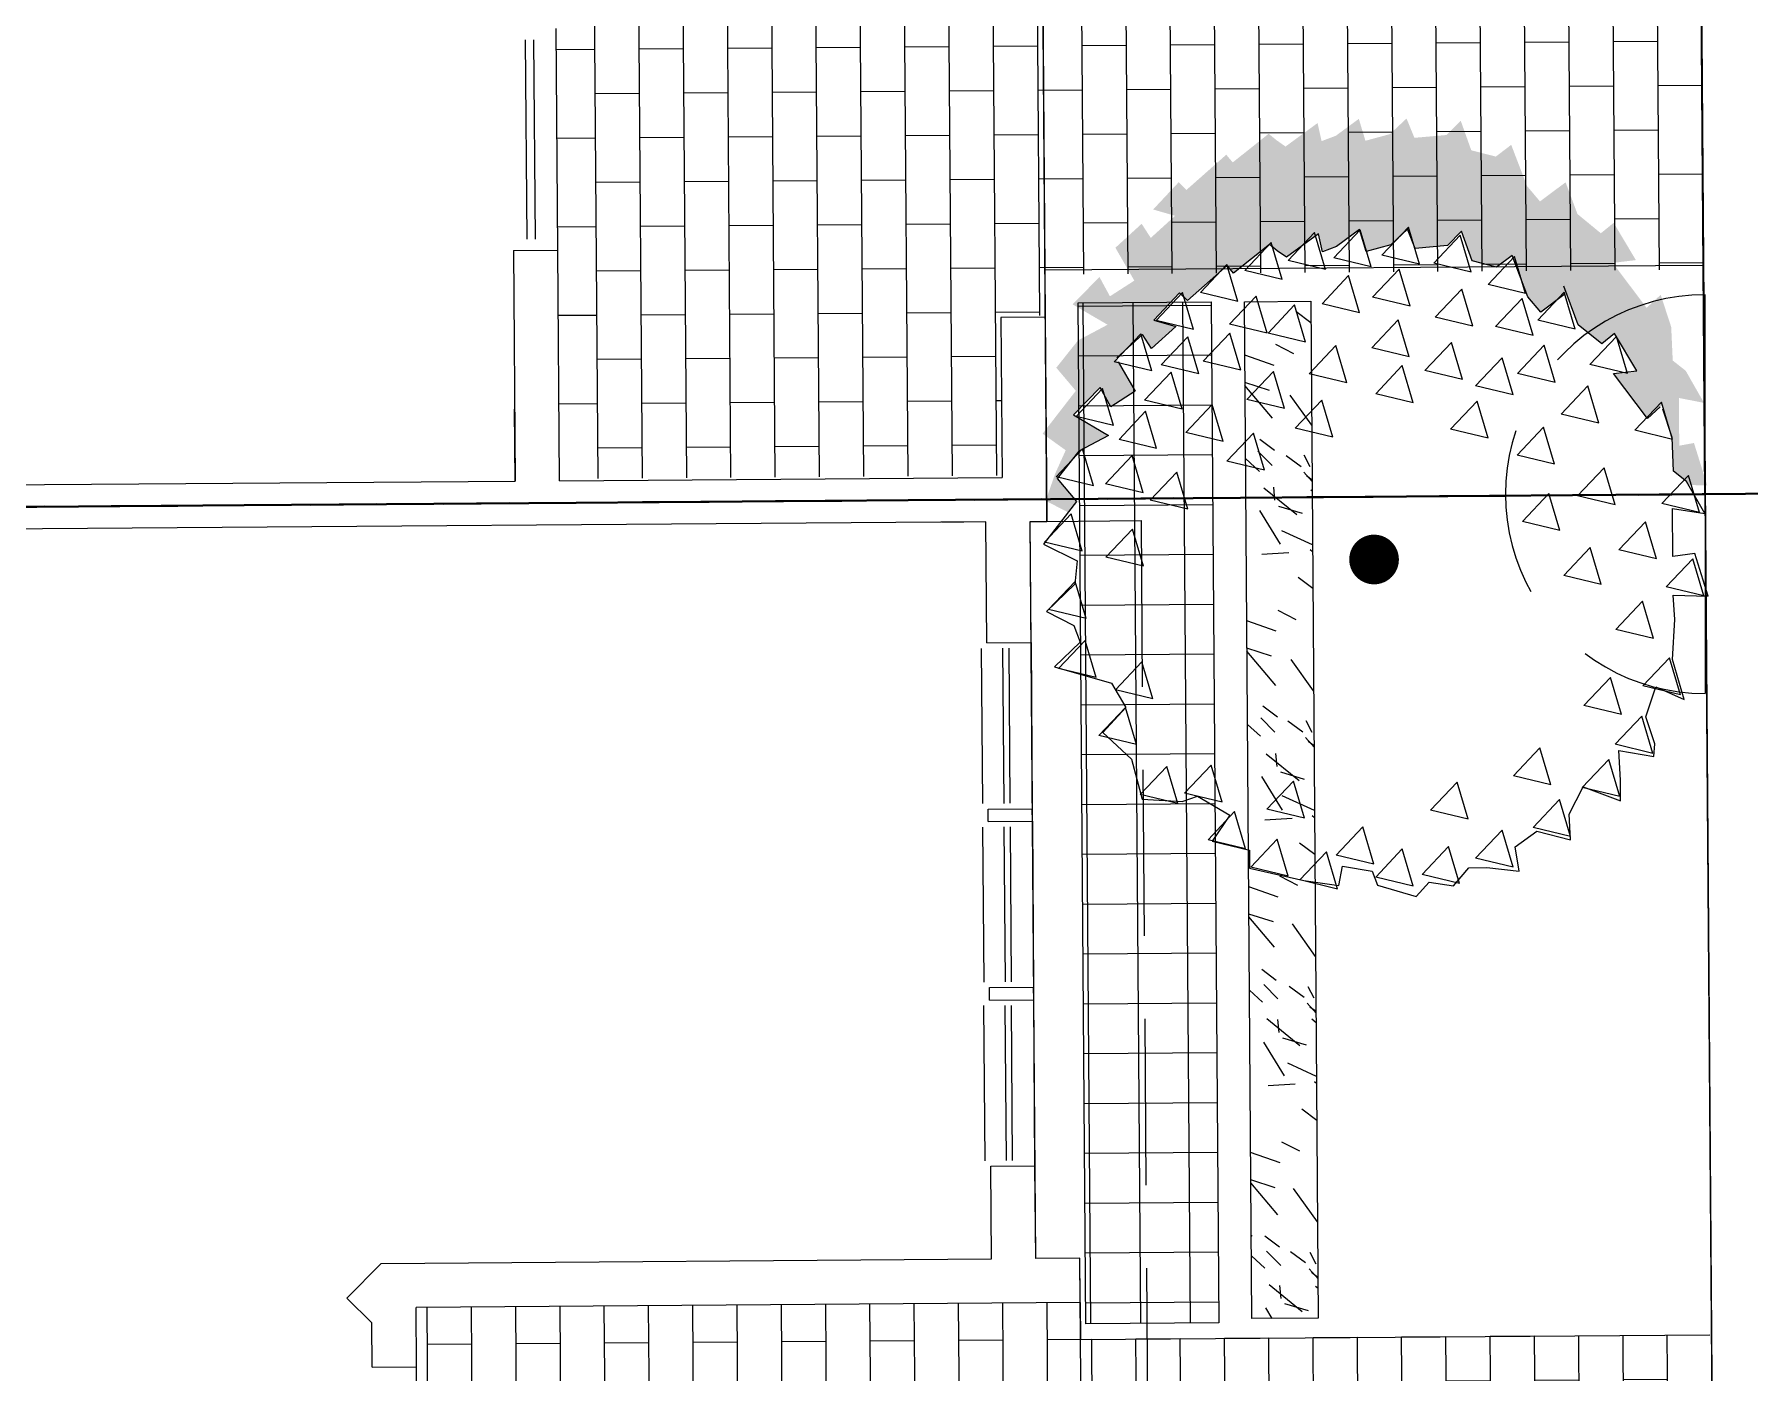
# Model space of a CAD drawing. Header units: feet. Extents: x 919634 to 928945, y 707022 to 708026.
# Drawn here: x 920301.33 to 920327.16, y 707341.37 to 707361.51 of the extents above; entities that cross this region are included whole.
import ezdxf

# ---------------------------------------------------------------- set-up
doc = ezdxf.new("R2010")
doc.units = ezdxf.units.FT
doc.header["$LTSCALE"] = 20
doc.header["$MEASUREMENT"] = 0
for name, pattern in [('HIDDEN2', [0.1875, 0.125, -0.0625]), ('Site Plan$0$HIDDEN2', [0.1875, 0.125, -0.0625]), ('Site Plan$0$PHANTOM2', [1.25, 0.625, -0.125, 0.125, -0.125, 0.125, -0.125])]:
    doc.linetypes.add(name, pattern=pattern)
for name, color, linetype in [('-u-site-utility clear zone', 252, 'HIDDEN2'), ('-u-site-xref', 7, 'Continuous'), ('LP-ANNO-LABL-SHRB', 2, 'Continuous'), ('Site Plan$0$-u-site-bldg_interior', 252, 'Continuous'), ('Site Plan$0$SP-BLDG-ROOF ABOVE', 4, 'Site Plan$0$HIDDEN2'), ('Site Plan$0$SP-LOT PAVERS', 254, 'Continuous'), ('x-Villa6-LP Block$0$L-002', 253, 'Continuous'), ('x-Villa6-LP Block$0$LK-TREE-013M', 253, 'Continuous'), ('x-Villa6-LP Block$0$LK-TREE-050M', 253, 'Continuous'), ('x-Villa6-LP Block$0$LK-TREE-TRNK', 253, 'Continuous'), ('x-Villa6-LP Block$0$LP-PATT-SHAR', 253, 'Continuous'), ('x-Villa6-LP Block$0$LP-SHAR-BRDR-CONT', 253, 'Continuous'), ('x-Villa6-LP Block$0$LP-TREE', 253, 'Continuous')]:
    doc.layers.add(name, color=color, linetype=linetype)
for name, color, linetype, lineweight in [('Site Plan$0$SP-LOT LINES', 252, 'Site Plan$0$PHANTOM2', 40), ('Site Plan$0$SP-SIDEWALK', 2, 'Continuous', 25), ('SP-BUILDING-FOOTPRINT', 1, 'Continuous', 25)]:
    doc.layers.add(name, color=color, linetype=linetype, lineweight=lineweight)
doc.layers.add('x-Villa6-LP Block$0$LK-TREE-SHAD', color=253, linetype='Continuous', plot=False)
doc.layers.get('-u-site-xref').off()

# ---------------------------------------------------------------- blocks, each defined once
blk = doc.blocks.new('Site Plan')
at = {"layer": 'Site Plan$0$SP-LOT PAVERS', "extrusion": (7.493688696399937e-08, 5.50406518350427e-10, 0.9999999999999972)}
h = blk.add_hatch(dxfattribs=at)
h.set_pattern_fill('AR-B816', color=256, scale=0.0833333333333333, angle=90.42714286982033)
h.set_pattern_definition([(90.42714286982026, (920326.6692385494, 707330.0721223492), (-0.6666481408316781, -0.004969986932764111), []), (180.4271428698204, (920326.6692385494, 707330.0721223492), (-0.6616781538989135, -0.6716181277644416), [0.6666666666666665, -0.6666666666666665])])
h.paths.add_polyline_path([(920316.5448588962, 707357.8948271677), (920316.5494402186, 707357.2803124691), (920315.8827920775, 707357.2753424827), (920315.9007136615, 707354.8714346304), (920309.2342321551, 707354.8217348693), (920309.1534837915, 707365.654767169), (920312.153386599, 707365.6771320074), (920312.1583565883, 707365.0104835693), (920315.8249213609, 707365.0378187945), (920315.8428868396, 707362.6317471673), (920316.5095072185, 707362.6367169475), (920316.5150389739, 707361.894716117), (920326.4314270946, 707361.9709112941), (920326.461247017, 707357.9710223444)])
at = {"layer": 'Site Plan$0$SP-LOT PAVERS', "extrusion": (7.493688696399937e-08, 5.504065183504281e-10, 0.9999999999999972)}
h = blk.add_hatch(dxfattribs=at)
h.set_pattern_fill('AR-B816', color=256, scale=0.0833333333333333, angle=90.42714286982033)
h.set_pattern_definition([(90.42714286982026, (920326.6106091854, 707337.9363596268), (-0.6666481408316781, -0.004969986932764111), []), (180.4271428698204, (920326.6106091854, 707337.9363596268), (-0.6616781538989135, -0.6716181277644416), [0.6666666666666665, -0.6666666666666665])])
h.paths.add_polyline_path([(920317.0810447135, 707341.8675976002), (920317.0769007452, 707342.4234479016), (920307.0772097949, 707342.3488983429), (920307.1212379101, 707336.4431964688), (920316.454280883, 707336.5127540891), (920316.4493108968, 707337.1794022305), (920317.1159590372, 707337.1843722168), (920317.1108646358, 707337.867708651), (920326.6106091854, 707337.9363596266), (920326.580789263, 707341.9362485762)])
at = {"layer": 'Site Plan$0$-u-site-bldg_interior', "extrusion": (7.493688696399936e-08, 5.504065183504201e-10, 0.9999999999999972)}
for p, q in [((920316.5097231298, 707362.6077560757, 1.831388283022461e-06), (920316.5496561298, 707357.2513515974, 1.831344028248818e-06)), ((920309.2085700331, 707358.2639185268, 2.380904843831895e-06), (920309.1837200985, 707361.597159231, 2.380932383166061e-06)), ((920308.7490069397, 707358.4271636959, 2.415253220215421e-06), (920308.7266419985, 707361.4270803296, 2.41527800561617e-06)), ((920308.8740034661, 707358.4280955684, 2.405885856736521e-06), (920308.8516385249, 707361.4280122023, 2.40591064213727e-06)), ((920308.5419218923, 707358.2589485398, 2.430864115716455e-06), (920309.2085700331, 707358.2639185268, 2.380904843831895e-06)), ((920308.5419218923, 707358.2589485398, 2.430864115716455e-06), (920308.5677999259, 707354.7878040102, 2.430835437016767e-06)), ((920309.2344480667, 707354.7927739971, 2.380876165132207e-06), (920309.2085700331, 707358.2639185268, 2.380904843831895e-06)), ((920316.5496561298, 707357.2513515974, 1.831344028248818e-06), (920315.8830079889, 707357.2463816104, 1.881303300142102e-06)), ((920315.8830079889, 707357.2463816104, 1.881303300142102e-06), (920315.9009295729, 707354.8424737583, 1.881283438983692e-06)), ((920316.5496561298, 707357.2513515974, 1.831344028248818e-06), (920316.5675779086, 707354.8474176007, 1.831324166874402e-06)), ((920308.5677999266, 707354.7878039181, 2.430835437016006e-06), (920308.5597242985, 707355.8710265716, 2.430844386633895e-06)), ((920316.5675779086, 707354.8474176007, 1.831324166874402e-06), (920316.572547909, 707354.1807676636, 1.831318658992728e-06)), ((920272.152163137, 707354.5163185281, 5.159859322170292e-06), (920308.5677999259, 707354.7878040102, 2.430835437016767e-06)), ((920309.2344480667, 707354.7927739971, 2.380876165132207e-06), (920315.9009295729, 707354.8424737583, 1.881283438983692e-06)), ((920315.6559282183, 707354.1739598353, 1.900011032218772e-06), (920274.1570824701, 707353.8645781564, 5.009975630878312e-06)), ((920314.9901569827, 707354.1689963859, 1.949904587956041e-06), (920315.3234689934, 707354.1714819391, 1.924925855423701e-06)), ((920315.6695157592, 707352.3513809019, 1.899995983526444e-06), (920315.6559282183, 707354.1739598353, 1.900011032218772e-06)), ((920316.3225762321, 707354.1789298214, 1.850051769843413e-06), (920316.5725477171, 707354.1807934056, 1.831318659205409e-06)), ((920316.3361639, 707352.3563508888, 1.850036711641885e-06), (920316.3225762321, 707354.1789298214, 1.850051769843413e-06)), ((920315.58680599, 707352.267428636, 1.906240204031932e-06), (920315.6042009442, 707349.9341601431, 1.906220926498016e-06)), ((920315.6695157592, 707352.3513809019, 1.899995983526444e-06), (920316.3361639, 707352.3563508888, 1.850036711641885e-06)), ((920315.9073205655, 707352.2698181322, 1.882220524309314e-06), (920315.9247155199, 707349.9365496393, 1.882201246775399e-06)), ((920315.9998966436, 707352.2705083042, 1.875282781347216e-06), (920316.0172915978, 707349.9372398114, 1.875263503813301e-06)), ((920316.3361639, 707352.3563508888, 1.850036711641885e-06), (920316.354801351, 707349.8564203607, 1.850016057141261e-06)), ((920315.6881532392, 707349.851450374, 1.899975326853535e-06), (920316.354801351, 707349.8564203607, 1.850016057141261e-06)), ((920315.689551048, 707349.6639555844, 1.899973777765988e-06), (920315.6881532392, 707349.851450374, 1.899975326853535e-06)), ((920316.3561991598, 707349.6689255711, 1.850014508053714e-06), (920316.354801351, 707349.8564203607, 1.850016057141261e-06)), ((920315.6068412497, 707349.5800033181, 1.90621800044376e-06), (920315.624236204, 707347.2467348253, 1.906198722909845e-06)), ((920315.689551019, 707349.6639555842, 1.899973779938274e-06), (920316.3561991598, 707349.6689255711, 1.850014508053714e-06)), ((920315.9273558254, 707349.5823928145, 1.882198320721143e-06), (920315.9447507797, 707347.2491243216, 1.882179043187228e-06)), ((920316.0199319033, 707349.5830829865, 1.875260577759045e-06), (920316.0373268576, 707347.2498144937, 1.87524130022513e-06)), ((920316.3561991598, 707349.6689255711, 1.850014508053714e-06), (920316.3748366107, 707347.168995043, 1.84999385355309e-06)), ((920315.708188499, 707347.1640250563, 1.899953123265364e-06), (920316.3748366107, 707347.168995043, 1.84999385355309e-06)), ((920315.7095863079, 707346.9765302667, 1.899951574177817e-06), (920315.708188499, 707347.1640250563, 1.899953123265364e-06)), ((920316.3762344196, 707346.9815002534, 1.849992304465543e-06), (920316.3748366107, 707347.168995043, 1.84999385355309e-06)), ((920315.6442714639, 707344.5593095076, 1.906176519321674e-06), (920315.6268765095, 707346.8925780004, 1.906195796855589e-06)), ((920315.7095863079, 707346.9765302667, 1.899951574177817e-06), (920316.3762344196, 707346.9815002534, 1.849992304465543e-06)), ((920315.9647860395, 707344.5616990039, 1.882156839599057e-06), (920315.9473910852, 707346.8949674967, 1.882176117132972e-06)), ((920316.0573621175, 707344.562389176, 1.875219096636959e-06), (920316.0399671631, 707346.8956576688, 1.875238374170874e-06)), ((920316.3948718706, 707344.4815697253, 1.849971649964918e-06), (920316.3762344196, 707346.9815002534, 1.849992304465543e-06)), ((920315.7282237299, 707344.4765997384, 1.899930921849478e-06), (920316.3948718706, 707344.4815697253, 1.849971649964918e-06)), ((920315.738634458, 707343.0801560817, 1.899919385978091e-06), (920315.7282237299, 707344.4765997384, 1.899930921849478e-06)), ((920316.4052826201, 707343.0851260587, 1.849960112505673e-06), (920316.3948718706, 707344.4815697253, 1.849971649964918e-06)), ((920306.5513328353, 707343.0116630249, 2.588424868211206e-06), (920306.0354072016, 707342.4879869656, 2.627374963820885e-06)), ((920306.5513328353, 707343.0116630249, 2.588424868211206e-06), (920315.738634458, 707343.0801560817, 1.899919385978091e-06)), ((920317.0719307609, 707343.0900960456, 1.800000840621113e-06), (920316.4052826201, 707343.0851260587, 1.849960112505673e-06)), ((920317.0769007478, 707342.4234479015, 1.799995332754253e-06), (920317.0719307609, 707343.0900960456, 1.800000840621113e-06)), ((920306.4122555675, 707342.1167159696, 2.599339470395384e-06), (920306.0354072016, 707342.4879869656, 2.627374963820885e-06)), ((920316.410252607, 707342.4184779279, 1.849954604638923e-06), (920307.0772097975, 707342.3488983432, 2.549382075737618e-06)), ((920307.0838669854, 707341.4559378644, 2.549374698071496e-06), (920307.0772097975, 707342.3488983432, 2.549382075737618e-06)), ((920317.0769007478, 707342.4234479015, 1.799995332754253e-06), (920316.4102526071, 707342.4184779146, 1.849954604638813e-06)), ((920306.4172188444, 707341.4509678775, 2.59933396996478e-06), (920306.4122555675, 707342.1167159696, 2.599339470395384e-06)), ((920306.4172188444, 707341.4509678775, 2.59933396996478e-06), (920307.0838669854, 707341.4559378644, 2.549374698071496e-06)), ((920307.10871692, 707338.1226971602, 2.54934715873733e-06), (920307.0838669854, 707341.4559378644, 2.549374698071496e-06))]:
    blk.add_line(p, q, dxfattribs=at)
at = {"layer": 'Site Plan$0$SP-BLDG-ROOF ABOVE', "extrusion": (7.493688696399936e-08, 5.504065183504201e-10, 0.9999999999999972)}
for p, q in [((920316.5725477171, 707354.1807934056, 1.831318659205409e-06), (920317.9910907127, 707354.1913689098, 1.725011642262641e-06)), ((920317.9910907127, 707354.1913689098, 1.725011642262641e-06), (920318.1277653422, 707335.8585465298, 1.724860175937064e-06))]:
    blk.add_line(p, q, dxfattribs=at)
at = {"layer": 'Site Plan$0$SP-LOT LINES', "ltscale": 0.4, "extrusion": (7.493688696399936e-08, 5.504065183504201e-10, 0.9999999999999972)}
for p, q in [((920349.4866251502, 707354.7595192994), (920259.4883310668, 707354.0885651361, 7.152791248145355e-06)), ((920259.4883310685, 707354.0885649058, 7.152791248143453e-06), (920349.4866251518, 707354.7595190691))]:
    blk.add_line(p, q, dxfattribs=at)
at = {"layer": 'Site Plan$0$SP-SIDEWALK'}
for p, q in [((920326.4816472684, 707354.5891189378), (920326.3840980866, 707367.7970920453)), ((920326.4816472684, 707354.5891189373), (920326.6567563195, 707330.8796874718))]:
    blk.add_line(p, q, dxfattribs=at)
at = {"layer": 'Site Plan$0$SP-SIDEWALK', "extrusion": (7.493688696399936e-08, 5.504065183504201e-10, 0.9999999999999972)}
for p, q in [((920316.5438831704, 707357.9643882524, 1.831384175839196e-06), (920326.4427583751, 707358.035923778, 1.089553909927149e-06)), ((920317.0769007478, 707342.4234479015, 1.799995332754253e-06), (920317.0810447169, 707341.8675974957, 1.799990740301612e-06)), ((920317.081501829, 707341.8676009035, 1.799956483869513e-06), (920326.5573081538, 707341.936079074, 1.089831365581255e-06))]:
    blk.add_line(p, q, dxfattribs=at)
for points, elevation in [([(920325.7771097631, 707449.5854003795), (920326.6244925394, 707335.9218917928)], 0.06935573359253804), ([(920325.7790411514, 707449.5854147783), (920326.6264239277, 707335.9219061916)], 0.06935682263865392)]:
    blk.add_lwpolyline(points, dxfattribs=dict(at, elevation=elevation))
blk = doc.blocks.new('x-Villa6-LP Block$0$TREE-EVGR-001')
at = {"layer": 'x-Villa6-LP Block$0$LK-TREE-SHAD'}
blk.add_hatch(color=256, dxfattribs=at).paths.add_polyline_path([(0.1089706438699523, -0.4757895270687129), (0.1079324849648344, -0.5039278319806328), (0.1722425849569049, -0.4844509835266706), (0.1683450062939187, -0.4621619195394686), (0.2404502679496829, -0.4621619195394686), (0.2326551019482395, -0.5000324628521611), (0.2813748786129224, -0.4727648733296661), (0.29696520194031, -0.4532880220641289), (0.3476337679364576, -0.4513403360940913), (0.396264019304823, -0.4358758569983934), (0.3768656295975177, -0.4143343223446152), (0.4450733125903241, -0.3636945124281112), (0.4489708955910316, -0.3987528430191389), (0.5054858295816587, -0.3656421955865525), (0.4898955019165214, -0.3461653471325974), (0.5191273679153312, -0.3111070165415697), (0.5672549638759108, -0.2934702439136743), (0.5386152742434547, -0.2546241515265422), (0.5620007679100354, -0.2351473002610049), (0.624362074232863, -0.2117750798669817), (0.6068229572362327, -0.1884028594729728), (0.6165669125691693, -0.1513968457234967), (0.6613891018953666, -0.1358153635864312), (0.6399524018980287, -0.1143908291624314), (0.6360548188972928, -0.06569870240437581), (0.6652866848961025, -0.0540125922073571), (0.6419011912295218, -0.02869268865489971), (0.6321572402343065, 0.008313327906165568), (0.6652866848961025, 0.01805175213314669), (0.6399524018980287, 0.05311008272417439), (0.6321572402343065, 0.07453461714816001), (0.6594403125638735, 0.08037767224666226), (0.624362074232863, 0.1290697990047249), (0.6341060295657996, 0.1427035923601849), (0.6438499848987362, 0.1543897025571965), (0.600976584904032, 0.2089248844137614), (0.6126693295684618, 0.2186633086407426), (0.5600519742407926, 0.2790415455958168), (0.5717447189052223, 0.2907276557928284), (0.5308201125797325, 0.329681355512335), (0.5210761572468243, 0.2965707108913307), (0.4879467125850283, 0.3335767246408068), (0.5093834125823946, 0.3472105208078489), (0.4734964548200651, 0.3870622876876126), (0.4236366125929578, 0.3588966310048534), (0.4002511232641268, 0.3959026447543295), (0.4294829849251585, 0.4114841268913949), (0.3885583742619474, 0.4523855097693499), (0.3573777232693942, 0.3997980166943904), (0.3339922296028135, 0.4445947715123992), (0.2930676232773237, 0.4777054161333965), (0.2579893849463133, 0.448490140640871), (0.1936792849542428, 0.4991299505573892), (0.1683450062939187, 0.4644221308886216), (0.1332667679629083, 0.4805573219530999), (0.09234215729966877, 0.4952345814289103), (0.07460491585158024, 0.4613917906249796), (0.0909893849463117, 0.448490140640871), (0.1260676232773221, 0.4777054161333965), (0.1669922296028119, 0.4445947715123992), (0.1903777232693926, 0.3997980166943904), (0.2215583742619458, 0.4523855097693499), (0.2624829849251853, 0.4114841268913949), (0.2332511232641252, 0.3959026447543295), (0.2566366125929562, 0.3588966310048534), (0.3064964548200635, 0.3870622876876126), (0.342383412582393, 0.3472105208078489), (0.3209467125850267, 0.3335767246408068), (0.3540761572468227, 0.2965707108913307), (0.3638201125797593, 0.329681355512335), (0.4047447189052207, 0.2907276557928284), (0.3930519742408194, 0.2790415455958168), (0.4456693295684602, 0.2186633086407426), (0.4339765849040305, 0.2089248844137614), (0.4768499848987346, 0.1543897025571965), (0.4671060295657981, 0.1427035923601849), (0.4573620742328615, 0.1290697990047249), (0.4924403125638719, 0.08037767224666226), (0.4651572402343049, 0.07453461714816001), (0.4729524018980271, 0.05311008272417439), (0.498286684896101, 0.01805175213314669), (0.4651572402343049, 0.008313327906165568), (0.4749011912295202, -0.02869268865489971), (0.498286684896101, -0.0540125922073571), (0.4690548188972912, -0.06569870240437581), (0.4729524018980271, -0.1143908291624314), (0.494389101895365, -0.1358153635864312), (0.4495669125691677, -0.1513968457234967), (0.4398229572362311, -0.1884028594729728), (0.4573620742328615, -0.2117750798669817), (0.3950007679100338, -0.2351473002610049), (0.3716152742434531, -0.2546241515265422), (0.4002549638759092, -0.2934702439136743), (0.3521273679153296, -0.3111070165415697), (0.3228955019165198, -0.3461653471325974), (0.3384858295816571, -0.3656421955865525), (0.2819708955910301, -0.3987528430191389), (0.2780733125903225, -0.3636945124281112), (0.2098656295975161, -0.4143343223446152), (0.2292640193048214, -0.4358758569983934), (0.1806337679364844, -0.4513403360940913), (0.1299652019403084, -0.4532880220641289), (0.1143748786128924, -0.4727648733296661)])
at = {"layer": 'x-Villa6-LP Block$0$LK-TREE-013M'}
for p, q in [((0.01608767338453276, 0.4409001615718182), (0.03011885881846865, 0.4975208610826485)), ((0.07213823025793431, 0.4570591482962385), (0.03011885881846865, 0.4975208610826485)), ((-0.1749471218505789, 0.4208986820327283), (-0.160915936416643, 0.4775193815435586)), ((-0.1188965649771774, 0.4370576687571415), (-0.160915936416643, 0.4775193815435586)), ((-0.08579755074086393, 0.4354452148689205), (-0.07176636530692804, 0.4920659143797508)), ((-0.02974699386746238, 0.4516042015933337), (-0.07176636530692804, 0.4920659143797508)), ((0.1143341395054449, 0.4227169976003609), (0.1283653249393808, 0.4793376971111911)), ((0.1703846963788465, 0.4388759843247811), (0.1283653249393808, 0.4793376971111911)), ((-0.08579755074086393, 0.4354452148689205), (-0.02974699386746238, 0.4516042015933337)), ((0.01608767338453276, 0.4409001615718182), (0.07213823025793431, 0.4570591482962385)), ((0.205303089617388, 0.3918056246554613), (0.2193342750513523, 0.4484263241662916)), ((0.2613536464907895, 0.4079646113798816), (0.2193342750513523, 0.4484263241662916)), ((-0.2768323459759756, 0.3608942434154443), (-0.2628011605420113, 0.4175149429262746)), ((-0.2207817891025741, 0.3770532301398575), (-0.2628011605420113, 0.4175149429262746)), ((-0.1749471218505789, 0.4208986820327283), (-0.1188965649771774, 0.4370576687571415)), ((0.1143341395054449, 0.4227169976003609), (0.1703846963788465, 0.4388759843247811)), ((-0.207695943890883, 0.3354378171734425), (-0.1936647584569471, 0.3920585166842798)), ((-0.1516453870174814, 0.3515968038978627), (-0.1936647584569471, 0.3920585166842798)), ((-0.007564253644574137, 0.3481660261468846), (0.006466931789361752, 0.4047867256577149)), ((0.04848630322882741, 0.3643250128713049), (0.006466931789361752, 0.4047867256577149)), ((0.1034178654920197, 0.3481660261468846), (0.1174490509259556, 0.4047867256577149)), ((0.1594684223653928, 0.3643250128713049), (0.1174490509259556, 0.4047867256577149)), ((0.205303089617388, 0.3918056246554613), (0.2613536464907895, 0.4079646113798816)), ((0.2871751447181623, 0.3336195016058099), (0.3012063301520982, 0.3902402011166473)), ((0.3432257015915638, 0.3497784883302302), (0.3012063301520982, 0.3902402011166473)), ((-0.2768323459759756, 0.3608942434154443), (-0.2207817891025741, 0.3770532301398575)), ((-0.007564253644574137, 0.3481660261468846), (0.04848630322882741, 0.3643250128713049)), ((0.1034178654920197, 0.3481660261468846), (0.1594684223653928, 0.3643250128713049)), ((0.1701956033239185, 0.3271660389251565), (0.1842267887578544, 0.3837867384359868)), ((0.22624616019732, 0.3433250256495768), (0.1842267887578544, 0.3837867384359868)), ((-0.3659819170856906, 0.2990714892305277), (-0.3519507316517547, 0.355692188741358)), ((-0.3099313602122891, 0.3152304759549409), (-0.3519507316517547, 0.355692188741358)), ((-0.207695943890883, 0.3354378171734425), (-0.1516453870174814, 0.3515968038978627)), ((0.07794655946065632, 0.2808883252590633), (0.0919777448945922, 0.3375090247699006)), ((0.1339971163340579, 0.2970473119834764), (0.0919777448945922, 0.3375090247699006)), ((0.1701956033239185, 0.3271660389251565), (0.22624616019732, 0.3433250256495768)), ((0.2289550166464949, 0.2881615875296006), (0.2429862020804592, 0.3447822870404309)), ((0.2850055735198964, 0.3043205742540209), (0.2429862020804592, 0.3447822870404309)), ((0.2871751447181623, 0.3336195016058099), (0.3432257015915638, 0.3497784883302302)), ((-0.3659819170856906, 0.2990714892305277), (-0.3099313602122891, 0.3152304759549409)), ((0.2823669751465161, 0.262489606945266), (0.2963981605804804, 0.3191103064560963)), ((0.3384175320199176, 0.2786485936696792), (0.2963981605804804, 0.3191103064560963)), ((0.3490340307942859, 0.2699784235581433), (0.3630652162282217, 0.3265991230689735)), ((0.4050845876676874, 0.2861374102825565), (0.3630652162282217, 0.3265991230689735)), ((-0.3647756345556559, 0.2323072228889984), (-0.35074444912172, 0.2889279223998358)), ((-0.3087250776822543, 0.2484662096134116), (-0.35074444912172, 0.2889279223998358)), ((0.07794655946065632, 0.2808883252590633), (0.1339971163340579, 0.2970473119834764)), ((0.2289550166464949, 0.2881615875296006), (0.2850055735198964, 0.3043205742540209)), ((0.3490340307942859, 0.2699784235581433), (0.4050845876676874, 0.2861374102825565)), ((0.179831783586053, 0.2263388333446841), (0.1938629690199889, 0.2829595328555143)), ((0.2358823404594546, 0.2424978200691044), (0.1938629690199889, 0.2829595328555143)), ((0.2823669751465161, 0.262489606945266), (0.3384175320199176, 0.2786485936696792)), ((0.3908797478457871, 0.2027007226703148), (0.4049109332797229, 0.2593214221811593)), ((0.4469303047191886, 0.2188597093947351), (0.4049109332797229, 0.2593214221811593)), ((-0.4351183191707548, 0.1972457676722996), (-0.4210871337368189, 0.2538664671831299)), ((-0.3790677622973817, 0.2134047543967128), (-0.4210871337368189, 0.2538664671831299)), ((-0.3647756345556559, 0.2323072228889984), (-0.3087250776822543, 0.2484662096134116)), ((0.179831783586053, 0.2263388333446841), (0.2358823404594546, 0.2424978200691044)), ((0.2871751447181623, 0.1990640832399322), (0.3012063301520982, 0.2556847827507625)), ((0.3432257015915638, 0.2152230699643525), (0.3012063301520982, 0.2556847827507625)), ((-0.4351183191707548, 0.1972457676722996), (-0.3790677622973817, 0.2134047543967128)), ((0.1361666875323237, 0.1645160791597675), (0.1501978729662596, 0.2211367786705978)), ((0.1922172444057253, 0.1806750658841807), (0.1501978729662596, 0.2211367786705978)), ((0.2871751447181623, 0.1990640832399322), (0.3432257015915638, 0.2152230699643525)), ((0.3427669659111814, 0.1590072464141628), (0.3567981513451173, 0.2156279459250001)), ((0.3988175227845829, 0.175166233138583), (0.3567981513451173, 0.2156279459250001)), ((0.3908797478457871, 0.2027007226703148), (0.4469303047191886, 0.2188597093947351)), ((-0.4769470063782535, 0.133136656281394), (-0.4629158209443176, 0.1897573557922243)), ((-0.4208964495048519, 0.1492956430058143), (-0.4629158209443176, 0.1897573557922243)), ((0.2289550166464949, 0.1336046979197505), (0.2429862020804592, 0.1902253974305808)), ((0.2850055735198964, 0.1497636846441637), (0.2429862020804592, 0.1902253974305808)), ((0.4236285698860911, 0.1354230134873831), (0.437659755320027, 0.1920437129982133)), ((0.4796791267594926, 0.1515820002117962), (0.437659755320027, 0.1920437129982133)), ((-0.3896338441147975, 0.1081482716777487), (-0.3756026586808616, 0.1647689711885789)), ((-0.333583287241396, 0.1243072584021689), (-0.3756026586808616, 0.1647689711885789)), ((0.1361666875323237, 0.1645160791597675), (0.1922172444057253, 0.1806750658841807)), ((0.3290208617696635, 0.1008750011120867), (0.3430520472035994, 0.1574957006229312)), ((0.3427669659111814, 0.1590072464141628), (0.3988175227845829, 0.175166233138583)), ((0.385071418643065, 0.117033987836507), (0.3430520472035994, 0.1574957006229312)), ((-0.4769470063782535, 0.133136656281394), (-0.4208964495048519, 0.1492956430058143)), ((0.2289550166464949, 0.1336046979197505), (0.2850055735198964, 0.1497636846441637)), ((0.4236285698860911, 0.1354230134873831), (0.4796791267594926, 0.1515820002117962)), ((-0.4969772052469068, 0.05905372646627427), (-0.4829460198129709, 0.1156744259771045)), ((-0.4409266483735053, 0.07521271319068745), (-0.4829460198129709, 0.1156744259771045)), ((-0.3896338441147975, 0.1081482716777487), (-0.333583287241396, 0.1243072584021689)), ((0.1852899205927656, 0.06087204203390684), (0.1993211060267015, 0.1174927415447371)), ((0.2413404774661672, 0.07703102875832002), (0.1993211060267015, 0.1174927415447371)), ((0.3290208617696635, 0.1008750011120867), (0.385071418643065, 0.117033987836507)), ((0.4381836019040009, 0.06996362816719426), (0.4522147873379367, 0.1265843276780316)), ((0.4942341587774024, 0.08612261489160744), (0.4522147873379367, 0.1265843276780316)), ((0.2671619756935399, 0.03905224692717013), (0.2811931611274758, 0.0956729464380146)), ((0.3232125325669415, 0.05521123365159042), (0.2811931611274758, 0.0956729464380146)), ((0.4381836019040009, 0.06996362816719426), (0.4942341587774024, 0.08612261489160744)), ((-0.4969772052469068, 0.05905372646627427), (-0.4409266483735053, 0.07521271319068745)), ((-0.4596898562604395, 0.003783748969567569), (-0.4456586708265036, 0.06040444848039783)), ((-0.4036392993870379, 0.01994273569398075), (-0.4456586708265036, 0.06040444848039783)), ((0.1852899205927656, 0.06087204203390684), (0.2413404774661672, 0.07703102875832002)), ((0.2671619756935399, 0.03905224692717013), (0.3232125325669415, 0.05521123365159042)), ((0.3726859578233928, 0.0190507673880802), (0.3867171432573286, 0.07567146689891047)), ((0.4287365146967943, 0.03520975411250049), (0.3867171432573286, 0.07567146689891047)), ((0.4418223599084854, 0.0008676034166228419), (0.4558535453424213, 0.05748830292745311)), ((0.4978729167818869, 0.01702659014103602), (0.4558535453424213, 0.05748830292745311)), ((0.3726859578233928, 0.0190507673880802), (0.4287365146967943, 0.03520975411250049)), ((-0.4933384472424223, -0.05550020406539602), (-0.4793072618084864, 0.001120495445434244)), ((-0.4372878903690207, -0.03934121734097573), (-0.4793072618084864, 0.001120495445434244)), ((-0.4596898562604395, 0.003783748969567569), (-0.4036392993870379, 0.01994273569398075)), ((0.3053689347405566, -0.05550020406539602), (0.3194001201744925, 0.001120495445434244)), ((0.3614194916139581, -0.03934121734097573), (0.3194001201744925, 0.001120495445434244)), ((0.4418223599084854, 0.0008676034166228419), (0.4978729167818869, 0.01702659014103602)), ((0.236232532655464, -0.06095515076829372), (0.2502637180893998, -0.004334451257463456)), ((0.2922830895288655, -0.04479616404388054), (0.2502637180893998, -0.004334451257463456)), ((0.3817828528345899, -0.05731851963302859), (0.3958140382685258, -0.0006978201221983227)), ((0.4378334097079914, -0.0411595329086083), (0.3958140382685258, -0.0006978201221983227)), ((0.4454611179129699, -0.07186505246922081), (0.4594923033469058, -0.01524435295839055)), ((0.5015116747863715, -0.05570606574480053), (0.4594923033469058, -0.01524435295839055)), ((-0.4933384472424223, -0.05550020406539602), (-0.4372878903690207, -0.03934121734097573)), ((0.236232532655464, -0.06095515076829372), (0.2922830895288655, -0.04479616404388054)), ((0.3053689347405566, -0.05550020406539602), (0.3614194916139581, -0.03934121734097573)), ((0.3817828528345899, -0.05731851963302859), (0.4378334097079914, -0.0411595329086083)), ((-0.4898898862905128, -0.1255692016943044), (-0.4758587008565769, -0.06894850218347415)), ((-0.4338393294171112, -0.1094102149698841), (-0.4758587008565769, -0.06894850218347415)), ((0.4454611179129699, -0.07186505246922081), (0.5015116747863715, -0.05570606574480053)), ((-0.3932726021192536, -0.1391427616521668), (-0.3792414166853462, -0.0825220621413294)), ((-0.3372220452458805, -0.1229837749277465), (-0.3792414166853462, -0.0825220621413294)), ((0.2708007336979961, -0.1355061222217699), (0.2848319191319604, -0.07888542271093968)), ((0.3268512905713976, -0.1193471354973568), (0.2848319191319604, -0.07888542271093968)), ((0.3508534097965423, -0.1518709706255947), (0.3648845952304782, -0.09525027111476447)), ((0.4069039666699155, -0.1357119839011816), (0.3648845952304782, -0.09525027111476447)), ((0.4327254648972882, -0.1500526550579622), (0.4467566503312241, -0.0934319555471319)), ((0.4887760217706898, -0.133893668333549), (0.4467566503312241, -0.0934319555471319)), ((-0.4898898862905128, -0.1255692016943044), (-0.4338393294171112, -0.1094102149698841)), ((-0.3932726021192536, -0.1391427616521668), (-0.3372220452458805, -0.1229837749277465)), ((0.1816511625882811, -0.1736907657323314), (0.1956823480222454, -0.1170700662214941)), ((0.2377017194616826, -0.1575317790079112), (0.1956823480222454, -0.1170700662214941)), ((0.2708007336979961, -0.1355061222217699), (0.3268512905713976, -0.1193471354973568)), ((-0.4660477622088308, -0.206420462539981), (-0.4520165767748949, -0.1497997630291508)), ((-0.4099972053354293, -0.1902614758155607), (-0.4520165767748949, -0.1497997630291508)), ((0.2471488066688892, -0.2118754092428787), (0.2611799921028251, -0.1552547097320485)), ((0.3031993635422907, -0.1957164225184655), (0.2611799921028251, -0.1552547097320485)), ((0.3508534097965423, -0.1518709706255947), (0.4069039666699155, -0.1357119839011816)), ((0.4327254648972882, -0.1500526550579622), (0.4887760217706898, -0.133893668333549)), ((0.1816511625882811, -0.1736907657323314), (0.2377017194616826, -0.1575317790079112)), ((0.3999766428569842, -0.2318768970771004), (0.4140078282909201, -0.1752561975662701)), ((0.4560271997303857, -0.2157179103526801), (0.4140078282909201, -0.1752561975662701)), ((-0.4660477622088308, -0.206420462539981), (-0.4099972053354293, -0.1902614758155607)), ((0.2471488066688892, -0.2118754092428787), (0.3031993635422907, -0.1957164225184655)), ((0.3362983777786042, -0.2427867904829029), (0.3503295632125685, -0.1861660909720655)), ((0.3923489346520057, -0.2266278037584897), (0.3503295632125685, -0.1861660909720655)), ((-0.3423299900565837, -0.2646065855896325), (-0.3282988046226194, -0.2079858860788022)), ((-0.2862794331831822, -0.2484475988652122), (-0.3282988046226194, -0.2079858860788022)), ((0.04155897941589615, -0.2809714339934573), (0.05559016484980361, -0.224350734482627)), ((0.09760953628926927, -0.264812447269037), (0.05559016484980361, -0.224350734482627)), ((0.1416248245390364, -0.273698171722927), (0.1556560099729722, -0.2170774722120825)), ((0.1976753814124379, -0.2575391849985067), (0.1556560099729722, -0.2170774722120825)), ((0.2653425966912835, -0.2755164872905596), (0.2793737821252193, -0.2188957877797222)), ((0.321393153564685, -0.2593575005661393), (0.2793737821252193, -0.2188957877797222)), ((0.3362983777786042, -0.2427867904829029), (0.3923489346520057, -0.2266278037584897)), ((0.3999766428569842, -0.2318768970771004), (0.4560271997303857, -0.2157179103526801)), ((-0.4205632871528451, -0.2936996512620169), (-0.4065321017189092, -0.2370789517511867)), ((-0.364512730279472, -0.2775406645375966), (-0.4065321017189092, -0.2370789517511867)), ((-0.3423299900565837, -0.2646065855896325), (-0.2862794331831822, -0.2484475988652122)), ((0.1416248245390364, -0.273698171722927), (0.1976753814124379, -0.2575391849985067)), ((0.3453952727898013, -0.3064278685305766), (0.3594264582237372, -0.2498071690197463)), ((0.4014458296632029, -0.2902688818061563), (0.3594264582237372, -0.2498071690197463)), ((-0.4205632871528451, -0.2936996512620169), (-0.364512730279472, -0.2775406645375966)), ((0.04155897941589615, -0.2809714339934573), (0.09760953628926927, -0.264812447269037)), ((0.2034837106151599, -0.3409758726107412), (0.2175148960490958, -0.284355173099911)), ((0.2595342674885615, -0.324816885886321), (0.2175148960490958, -0.284355173099911)), ((0.2653425966912835, -0.2755164872905596), (0.321393153564685, -0.2593575005661393)), ((-0.04031307568487819, -0.3427941881783738), (-0.0262818902509423, -0.2861734886675436)), ((0.01573748118852336, -0.3266352014539535), (-0.0262818902509423, -0.2861734886675436)), ((0.0797659384629128, -0.364613991580228), (0.09379712389684869, -0.3079932920693906)), ((0.1358164953362859, -0.3484550048558077), (0.09379712389684869, -0.3079932920693906)), ((0.3453952727898013, -0.3064278685305766), (0.4014458296632029, -0.2902688818061563)), ((-0.360523780078978, -0.3682506227154931), (-0.3464925946450137, -0.3116299232046629)), ((-0.3044732232055765, -0.3520916359910728), (-0.3464925946450137, -0.3116299232046629)), ((-0.2368060079267025, -0.3718872538507583), (-0.2227748224927666, -0.315266554339928)), ((-0.1807554510533009, -0.3557282671263451), (-0.2227748224927666, -0.315266554339928)), ((-0.04031307568487819, -0.3427941881783738), (0.01573748118852336, -0.3266352014539535)), ((0.2034837106151599, -0.3409758726107412), (0.2595342674885615, -0.324816885886321)), ((0.2780782497069652, -0.3846154711193179), (0.292109435140901, -0.3279947716084877)), ((0.3341288065803667, -0.3684564843948976), (0.292109435140901, -0.3279947716084877)), ((-0.360523780078978, -0.3682506227154931), (-0.3044732232055765, -0.3520916359910728)), ((-0.2957471033798527, -0.4187691509456783), (-0.2817159179459168, -0.3621484514348481)), ((-0.2396965465064511, -0.4026101642212581), (-0.2817159179459168, -0.3621484514348481)), ((-0.2368060079267025, -0.3718872538507583), (-0.1807554510533009, -0.3557282671263451)), ((0.0797659384629128, -0.364613991580228), (0.1358164953362859, -0.3484550048558077)), ((-0.1221851307856525, -0.4209817990622398), (-0.1081539453516882, -0.3643610995514024)), ((-0.06613457391225097, -0.4048228123378266), (-0.1081539453516882, -0.3643610995514024)), ((-0.002106116637861533, -0.4264367457651446), (0.01192506879607436, -0.3698160462543072)), ((0.05394444023554001, -0.4102777590407243), (0.01192506879607436, -0.3698160462543072)), ((0.2780782497069652, -0.3846154711193179), (0.3341288065803667, -0.3684564843948976)), ((-0.2957471033798527, -0.4187691509456783), (-0.2396965465064511, -0.4026101642212581)), ((-0.207695943890883, -0.4609847581404267), (-0.1936647584569471, -0.4043640586295965)), ((-0.1516453870174814, -0.4448257714160135), (-0.1936647584569471, -0.4043640586295965)), ((-0.1221851307856525, -0.4209817990622398), (-0.06613457391225097, -0.4048228123378266)), ((-0.002106116637861533, -0.4264367457651446), (0.05394444023554001, -0.4102777590407243)), ((0.1780124045838249, -0.4518931720071393), (0.1920435900177608, -0.3952724724963019)), ((0.2340629614571981, -0.4357341852827261), (0.1920435900177608, -0.3952724724963019)), ((0.06703028544723111, -0.4918961310853263), (0.081061470881167, -0.435275431574496)), ((0.1230808423206327, -0.475737144360906), (0.081061470881167, -0.435275431574496)), ((0.1780124045838249, -0.4518931720071393), (0.2340629614571981, -0.4357341852827261)), ((-0.207695943890883, -0.4609847581404267), (-0.1516453870174814, -0.4448257714160135)), ((-0.05850686570727248, -0.4973510860833557), (-0.04447568027333659, -0.4407303865725112)), ((-0.002456308833870935, -0.4811920993589354), (-0.04447568027333659, -0.4407303865725112)), ((-0.05850686570727248, -0.4973510860833557), (-0.002456308833870935, -0.4811920993589354)), ((0.06703028544723111, -0.4918961310853263), (0.1230808423206327, -0.475737144360906))]:
    blk.add_line(p, q, dxfattribs=at)
at = {"layer": 'x-Villa6-LP Block$0$LK-TREE-050M'}
for points in [[(0.3014588019191535, 0.384216534557325), (0.2566366125929562, 0.3588966310048534), (0.2332511232641252, 0.3959026447543295), (0.2624829849251853, 0.4114841268913949), (0.2215583742619458, 0.4523855097693499), (0.1903777232693926, 0.3997980166943904), (0.1669922296028119, 0.4445947715123992), (0.1260676232773221, 0.4777054161333965), (0.0909893849463117, 0.448490140640871), (0.02667928495424121, 0.4991299505573892), (0.001345006293917095, 0.448490140640871), (-0.03373323203709333, 0.4523855097693499), (-0.0746578427003044, 0.4952345814289103), (-0.0960945426976707, 0.4543331957393804), (-0.1214288213580232, 0.4445947715123992), (-0.1584558490205268, 0.4835484712318987), (-0.1837901320186006, 0.3978503307243599), (-0.2208171596811042, 0.3764257963003672), (-0.2578441873435793, 0.4114841268913949), (-0.2987687936690691, 0.3686350552318345), (-0.359181310660432, 0.3530535759063511), (-0.3630788936611395, 0.2926753389512768), (-0.3552837319974458, 0.2693031185572607), (-0.3845155936585058, 0.220610994610773), (-0.4234914106525025, 0.247878584133268), (-0.4371329489861466, 0.1913957191182476), (-0.4644160213157136, 0.1913957191182476), (-0.4839039319815868, 0.1095929477391877), (-0.4916990936452805, 0.05700545185264616), (-0.4624672319842205, 0.05116239675413681), (-0.4702623936479426, 0.006365641936127986), (-0.4916990936452805, -0.001425099132404739), (-0.5092382106419393, -0.05985564730586646), (-0.487801510644573, -0.07933249857140368), (-0.4936478829767736, -0.116338515132469), (-0.4663648106472067, -0.1397107355264779), (-0.4663648106472067, -0.1669783250489729), (-0.4722111829794073, -0.2156704489954677), (-0.4351841596546535, -0.2098273938969584), (-0.4117986659880728, -0.2429380413295377), (-0.4254402043217169, -0.2935778512460558), (-0.3864643873277203, -0.2916301652760183), (-0.3455397766645092, -0.313054699700011), (-0.3669764766618755, -0.3695375675266064), (-0.3357958213315726, -0.3695375675266064), (-0.2909736320053753, -0.367589881556583), (-0.3007175873383119, -0.4201773774431246), (-0.2812296766724387, -0.422125060601573), (-0.2403050660092276, -0.4084912672461201), (-0.1954828766830303, -0.4240727465715963), (-0.2149707873488751, -0.4669218182311567), (-0.1545582660197908, -0.4493926529356429), (-0.0941457490284563, -0.4532880220641289), (-0.05711872136595275, -0.4513403360940913), (-0.05906751503516716, -0.5039278319806328), (0.005242584956903329, -0.4844509835266706), (0.001345006293917095, -0.4513403360940913), (0.07345026794968135, -0.4513403360940913), (0.06565510194823787, -0.5000324628521611), (0.1143748786128924, -0.4727648733296661), (0.1299652019403084, -0.4532880220641289), (0.1806337679364844, -0.4513403360940913), (0.2235071679311886, -0.4377065427386384)], [(0.39889834657302, -0.2916301652760183), (0.3716152742434531, -0.2546241515265422), (0.3950007679100338, -0.2351473002610049), (0.4573620742328615, -0.2117750798669817), (0.4398229572362311, -0.1884028594729728), (0.4495669125691677, -0.1513968457234967), (0.494389101895365, -0.1358153635864312), (0.4729524018980271, -0.1143908291624314), (0.4690548188972912, -0.06569870240437581), (0.498286684896101, -0.0540125922073571), (0.4749011912295202, -0.02869268865489971), (0.4651572402343049, 0.008313327906165568), (0.498286684896101, 0.01805175213314669), (0.4729524018980271, 0.05311008272417439), (0.4651572402343049, 0.07453461714816001), (0.4924403125638719, 0.08037767224666226), (0.4573620742328615, 0.1290697990047249), (0.4671060295657981, 0.1427035923601849), (0.4768499848987346, 0.1543897025571965), (0.4339765849040305, 0.2089248844137614), (0.4456693295684602, 0.2186633086407426), (0.3930519742408194, 0.2790415455958168), (0.4047447189052207, 0.2907276557928284), (0.3638201125797593, 0.329681355512335), (0.3540761572468227, 0.2965707108913307), (0.3209467125850267, 0.3335767246408068), (0.342383412582393, 0.3472105208078489), (0.3073051742513826, 0.3861642205273483)], [(0.2274047465941749, -0.4338111707985775), (0.2098656295975161, -0.4143343223446152), (0.2780733125903225, -0.3636945124281112), (0.2819708955910301, -0.3987528430191389), (0.3384858295816571, -0.3656421955865525), (0.3228955019165198, -0.3461653471325974), (0.3521273679153296, -0.3111070165415697), (0.410591095575171, -0.2896824793059949)]]:
    blk.add_lwpolyline(points, dxfattribs=at)
at = {"layer": 'x-Villa6-LP Block$0$LK-TREE-TRNK', "const_width": 0.03749999999999999}
blk.add_lwpolyline([(-0.007023873626593513, -0.01738469727311553, 1), (0.007023873626508248, 0.01738469727314396, 1)], format="xyb", close=True, dxfattribs=at)
blk = doc.blocks.new('x-Villa6-LP Block', base_point=(60.56777102686465, 154.948772139498, 6.35512269888012e-07))
at = {"layer": 'x-Villa6-LP Block$0$LP-PATT-SHAR'}
h = blk.add_hatch(dxfattribs=at)
h.set_pattern_fill('ANSI37', color=256, scale=6, angle=45)
h.set_pattern_definition([(90, (66.81860339548439, 162.3670482701855), (-0.7500000000000001, -8.673617379884035e-19), []), (180, (66.81860339548439, 162.3670482701855), (-5.464378949326942e-17, -0.75), [])])
h.paths.add_polyline_path([(66.81860339536797, 162.3678366929526), (66.8207992251264, 164.3678366929526), (82.18420799670275, 164.3670482701855), (82.18420799670275, 162.3670482701855)])
h = blk.add_hatch(dxfattribs=at)
h.set_pattern_fill('LAFX-C235-MULCH', color=256, scale=4, pattern_type=2)
h.set_pattern_definition([(4.23639479906, (922375.614484788, 708259.5411276674), (-55.99999999996308, -3.999999999998226), [0.196788, -108.099101158]), (11.88865803960001, (922378.0421647881, 708261.5690476677), (-19.99999999998795, -3.999999999987125), [0.2822600000000001, -77.38369009040001]), (18.75865034779998, (922374.451488788, 708261.0893276675), (-12.00135249324568, -3.99594023142041), [0.40684, -210.8370881116]), (26.56505117709998, (922374.625936788, 708259.9118076673), (3.99999999999884, 4.000000000001912), [0.195036, -8.74923497568]), (29.29136217100001, (922374.545964788, 708260.5369676674), (-99.99999999996487, -56.00000000001631), [0.34172, -187.7008469828]), (30.57922687249996, (922378.194804788, 708262.3541676673), (-67.99999999995879, -39.99999999999294), [0.18574, -102.0297179592]), (30.96375653209998, (922377.3080447881, 708260.3043276673), (-7.999999999990194, -3.99999999999663), [0.5933599999999999, -22.7304477954]), (31.6075022462, (922378.049444788, 708261.1547276675), (-20.00000000002493, -11.9999999999917), [0.2219, -60.8354494424]), (33.69006752600001, (922376.6175247881, 708258.5743876674), (-7.999999999996396, -3.999999999999507), [0.262072, -14.16013209604]), (34.69515353119998, (922377.039124788, 708262.1578076674), (-11.99999999999839, -7.999999999988334), [0.3447799999999999, -62.90077335639998]), (35.18874313199998, (922376.050564788, 708258.1746116673), (-107.9704025626283, -76.04204212472915), [0.69372, -214.6014234584]), (35.7538872544, (922377.7732447879, 708259.9190876674), (-28.00000000002642, -19.99999999999163), [0.44784, -122.7755438572]), (36.41637851989999, (922375.2946447879, 708259.7010076673), (-76.01414970793456, -55.98079174272708), [0.5509599999999999, -208.255153236]), (36.86989764579999, (922374.7640391879, 708261.7507676672), (-12.00000000000615, -7.999999999990781), [0.145372, -19.85462805224]), (37.1847064532, (922374.836724788, 708261.2201676675), (-15.99999999999958, -11.99999999998536), [0.26458, -145.3376168468]), (38.99099404249998, (922376.2686447881, 708260.4569676676), (-20.0000000000038, -15.99999999999983), [0.1963880000000001, -107.877662002]), (39.61068823999997, (922375.9270047881, 708261.5908476674), (-91.99999999997937, -75.99999999991098), [0.82084, -149.7514050452]), (40.50284838529998, (922377.6932847879, 708261.2710476675), (-135.9659065597899, -116.0399597267622), [0.45884, -215.1704678476]), (41.34777721970001, (922374.844004788, 708260.7041676674), (-31.99999999991817, -27.9999999999343), [0.24204, -132.9645501448]), (42.58049078329999, (922378.1294047879, 708258.6107276675), (-47.99999999992922, -43.99999999986755), [0.365244, -200.632269924]), (42.84703721089998, (922375.265564788, 708260.9294076673), (-107.9619766122515, -100.0410496043131), [0.68404, -222.9227381596]), (43.3634229584, (922376.1886847881, 708261.2855676677), (-68.00000000007915, -64.00000000011225), [0.359924, -98.67542319200001]), (43.95837332399998, (922376.472164788, 708261.0457276673), (-107.9999999998423, -103.9999999998839), [0.5654399999999999, -155.023745074]), (44.02897806889997, (922375.7234847881, 708261.7943676674), (-116.0000000001742, -112.0000000000871), [0.303284, -166.5978840112]), (44.11859600339999, (922374.567804788, 708258.4871676675), (-123.9413914751457, -120.0605325627017), [0.6684, -177.5451185268]), (45.9093804492, (922377.169964788, 708260.6459276677), (120.0000000000683, 124.0000000000745), [0.32384, -177.8895149972]), (46.19348942400001, (922377.7078047879, 708260.7985676675), (88.04075343188468, 91.96100116411901), [0.49352, -132.4726452916]), (46.4943335913, (922378.456484788, 708261.9179276676), (71.96612476155346, 76.03207801210894), [0.5912799999999998, -109.7536501416]), (47.29061004259997, (922378.1948047881, 708260.4496876675), (44.00000000004976, 47.99999999998923), [0.51436, -70.252845592]), (47.29061004259997, (922374.676804788, 708261.6561676675), (44.00000000004976, 47.99999999998923), [0.1286, -70.6386294368]), (47.81555668419998, (922375.614484788, 708260.7622476673), (76.0000000000326, 84.00000000000308), [0.3139000000000001, -172.4286839816]), (48.6913859865, (922376.959164788, 708258.5016996673), (27.99999999997342, 32.00000000002454), [0.63864, -175.0884164632]), (48.945186229, (922375.229244788, 708261.7870876676), (80.00000000014167, 92.00000000004077), [0.2988080000000001, -164.139629128]), (49.28915332879996, (922375.1565247881, 708258.6834076674), (23.98960873812288, 28.00890345213219), [0.41232, -189.6192475584]), (50.5275401517, (922374.7640391879, 708260.2316076678), (35.99999999987129, 43.9999999999118), [0.6402800000000002, -87.45056517160002]), (50.59933933650001, (922377.1190447881, 708259.8245676676), (35.999999999971, 43.99999999993226), [0.2633799999999999, -144.6779873448]), (51.66665989089997, (922378.4274047881, 708259.3230476674), (59.9999999999058, 75.99999999987719), [0.398448, -218.8730720772]), (52.12501634889999, (922376.464884788, 708260.2025676674), (12.00000000000035, 15.99999999999941), [0.165748, -45.44126748160001]), (52.5238204386, (922375.556324788, 708261.5763276672), (52.00000000003288, 67.99999999994802), [0.274768, -150.9336970072]), (52.74471054639998, (922375.8252447881, 708259.1631276676), (12.00571148050184, 15.99571479635884), [0.64836, -124.9541741904]), (52.853313302, (922377.678764788, 708259.1413276676), (11.99999999998811, 15.99999999999677), [0.300924, -165.3010089128]), (52.853313302, (922374.5677887881, 708259.0904476674), (11.99999999998811, 15.99999999999677), [0.6018399999999999, -165.0000854696]), (53.42696902149997, (922376.871924788, 708261.9324876677), (80.00000000000671, 108.0000000000848), [0.280572, -154.1215008996]), (55.0079798014, (922378.2166047881, 708259.8827276673), (8.000000000000007, 11.99999999998184), [0.2661719999999998, -48.56004884799998]), (55.58163552089999, (922376.9010047881, 708260.2534476676), (51.97263882129675, 76.0187135771123), [0.4758, -169.2769596504]), (55.88552705469999, (922377.046364788, 708261.0675276675), (7.999999999982266, 11.99999999999247), [0.54432, -149.2288414084]), (56.30993247399999, (922376.3704047881, 708258.9959676677), (3.999999999999508, 7.999999999996394), [0.7338, -13.68840068556]), (56.30993247399999, (922375.4545647879, 708259.3012476674), (3.999999999999508, 7.999999999996394), [0.28828, -14.13392479544]), (56.59217541029997, (922377.9694847881, 708262.0124476674), (108.0552685508548, 163.9635902827126), [0.40924, -210.3797519764]), (57.1442780496, (922374.400608788, 708259.5629276676), (36.02656141108064, 55.98291590184689), [0.41532, -147.1516050132]), (57.99461679189999, (922375.723484788, 708258.5525796675), (11.99999999999397, 19.99999999998042), [0.4114399999999999, -37.32449366455998]), (60.708637829, (922376.791964788, 708258.2036876675), (56.00000000001633, 99.99999999996488), [0.3417, -187.7008469828]), (62.81888891449999, (922376.130524788, 708260.1880076673), (4.000000000003782, 7.999999999999432), [0.302324, -166.0707500204]), (65.17945866449996, (922377.555164788, 708261.8743276676), (23.98016984858512, 52.00914779172929), [0.64068, -237.3845405396]), (66.25050550709999, (922375.9415647881, 708258.9014876672), (27.99999999999469, 63.99999999988719), [0.397056, -108.8549478608]), (68.1985905136, (922375.9996847879, 708260.5150876675), (4.000000000010463, 11.999999999997), [0.5479999999999999, -20.99266290064]), (68.45902408149998, (922376.450364788, 708261.5326876672), (51.99999999990813, 132.0000000000264), [0.296948, -163.116638836]), (69.1022345012, (922375.1420047879, 708259.3012476674), (31.96079913338266, 84.01492319077363), [0.42792, -145.1742755116]), (69.22774531799999, (922378.3474447881, 708259.1122476676), (11.99999999996874, 31.99999999999514), [0.225444, -123.83905563]), (70.34617594189996, (922376.901004788, 708259.2140076674), (4.000000000006307, 11.99999999998665), [0.6483199999999999, -58.81594217839999]), (70.97439396239997, (922377.5333647879, 708258.7197676672), (4.000000000009033, 12.00000000000449), [0.44592, -122.2569542368]), (71.56505117709997, (922375.4182047881, 708260.1734876673), (-1.536330090923244e-12, 4.000000000002049), [0.6205999999999995, -12.02850691587999]), (72.97947438849997, (922377.446164788, 708259.2939676674), (43.99999999994676, 144.0000000000047), [0.3724759999999998, -204.6055718795999]), (74.84593194969999, (922375.425484788, 708262.0124476677), (39.99999999994553, 147.9999999999274), [0.361464, -198.555606126]), (78.69006752600002, (922375.0402447879, 708258.1019276675), (-6.269464114527779e-13, 4.000000000000169), [0.593, -19.80307453568]), (79.91940201249999, (922378.1003247881, 708259.2285676672), (11.99999999994069, 67.99999999995808), [0.6644399999999998, -182.1578872004]), (93.06648550109996, (922376.486684788, 708259.7955276674), (3.963425912546002, -76.00191612744558), [0.4076399999999998, -147.8084333903999])])
h.paths.add_polyline_path([(82.18420799670275, 161.8670482703019), (82.18420799670275, 160.8670482701855), (66.87792154110502, 160.8678366928361), (66.88124602730386, 161.8678366929526)])
at = {"layer": 'x-Villa6-LP Block$0$L-002'}
blk.add_lwpolyline([(82.18420799670275, 161.8670482703019), (82.18420799670275, 160.8670482701855), (66.87792154110502, 160.8678366928361), (66.88124602730386, 161.8678366929526)], close=True, dxfattribs=at)
at = {"layer": 'x-Villa6-LP Block$0$LP-SHAR-BRDR-CONT'}
blk.add_lwpolyline([(66.81860339536797, 162.3678366929526), (66.8207992251264, 164.3678366929526), (82.18420799670275, 164.3670482701855), (82.18420799670275, 162.3670482701855)], close=True, dxfattribs=at)
at = {"layer": 'x-Villa6-LP Block$0$LP-TREE', "xscale": 9.969515389928139, "yscale": 9.969515389928139, "zscale": 9.553646090099173}
blk.add_blockref('x-Villa6-LP Block$0$TREE-EVGR-001', (78.29019100649748, 159.9430700038793), dxfattribs=at)
blk = doc.blocks.new('A$C2b7dc3a7')
at = {"layer": '-u-site-utility clear zone'}
blk.add_lwpolyline([(-3, 5.684341886080801e-14), (2.999990343749232, 0.007611662847921252)], dxfattribs=at)
blk.add_arc((0, 5.684341886080801e-14), 3, 179.8546277919402, 0.1453722080597722, dxfattribs=at)

msp = doc.modelspace()

# ---------------------------------------------------------------- block references
at = {"layer": '-u-site-xref'}
msp.add_blockref('Site Plan', (0, 0), dxfattribs=at)

# ---------------------------------------------------------------- next in the draw order: linework, layer by layer
at = {"layer": 'SP-BUILDING-FOOTPRINT', "extrusion": (7.493688696399936e-08, 5.504065183504201e-10, 0.9999999999999972), "elevation": 0.06935780283061732}
msp.add_lwpolyline([(920273.6313935132, 707335.5268182997), (920317.1278958927, 707335.8510928835), (920317.0719307584, 707343.0900960456), (920316.4052826177, 707343.0851260587), (920316.3225762297, 707354.1789298216), (920316.5725479065, 707354.1807676636), (920316.4868154236, 707365.6804760505), (920309.1536997006, 707365.6258062973), (920309.1027573346, 707372.458949741), (920313.1026536247, 707372.4888812195), (920312.943660608, 707393.8153757175), (920317.5268618083, 707393.8495443421), (920317.4882589189, 707399.0275892778), (920317.821599723, 707399.0300729827), (920317.7720716402, 707405.6735118232), (920321.4385012909, 707405.712368638), (920321.3875589455, 707412.5455093092), (920313.4711485882, 707412.4860540527), (920313.4691345594, 707412.8220594093), (920310.8020379413, 707412.8021757038), (920310.7193025282, 707423.899875538), (920315.9691561868, 707423.9390141817), (920315.920157916, 707430.5113868195), (920317.2534671604, 707430.5213269535), (920317.2148642578, 707435.6993736626), (920317.5481772893, 707435.7018585737), (920317.4986769473, 707442.3452962076), (920321.1651065979, 707442.3841530224), (920321.1141642525, 707449.2172936937), (920313.197767333, 707449.1560360432), (920313.1952489327, 707449.493841379), (920272.7797297557, 707449.190295201), (920272.9164123764, 707430.8574719356), (920270.9164711925, 707430.8425611276), (920271.0581615494, 707411.8369552233), (920273.0580868172, 707411.85186417), (920273.348785299, 707372.859085105), (920271.3488403327, 707372.8441751403), (920271.4904811142, 707353.8446981431), (920273.490429026, 707353.85960813), (920273.6313935132, 707335.5268182997)], dxfattribs=at)

# ---------------------------------------------------------------- next in the draw order: block references
at = {"layer": '-u-site-xref', "rotation": 90.42714286982422}
msp.add_blockref('x-Villa6-LP Block', (920326.6260798662, 707335.9219040143, 6.13738202537295e-07), dxfattribs=at)
at = {"layer": 'LP-ANNO-LABL-SHRB', "rotation": 270}
msp.add_blockref('A$C2b7dc3a7', (920326.4785323071, 707354.5904647036, 1.82794318495116e-06), dxfattribs=at)

doc.saveas('drawing.dxf')
